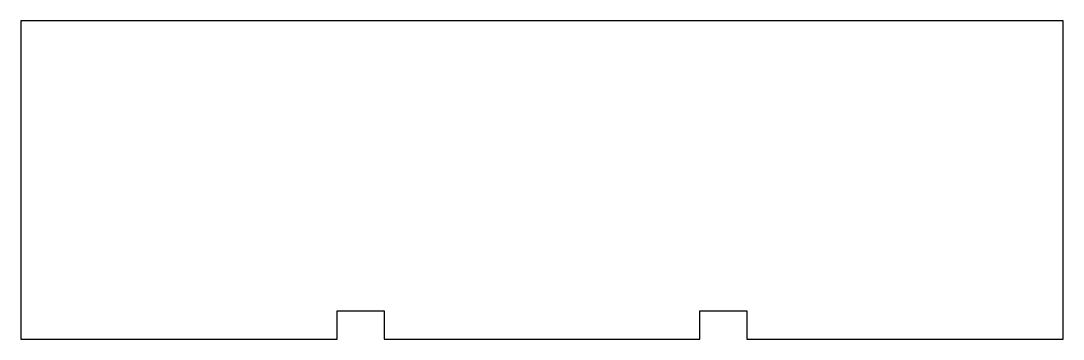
# Model space of a CAD drawing. Header units: millimetres. Extents: x 0 to 1110, y 0 to 339.
import ezdxf

# ---------------------------------------------------------------- set-up
doc = ezdxf.new("R2010")
doc.units = ezdxf.units.MM
doc.layers.add('CUT', color=7, linetype='CONTINUOUS')

msp = doc.modelspace()

# ---------------------------------------------------------------- linework, layer by layer
at = {"layer": 'CUT'}
msp.add_lwpolyline([(0, 0), (336.9167, 0), (336.9167, 30), (386.9167, 30), (386.9167, 0), (723.5833, 0), (723.5833, 30), (773.5833, 30), (773.5833, 0), (1110.5, 0), (1110.5, 338.75), (0, 338.75)], close=True, dxfattribs=at)

doc.saveas('drawing.dxf')
